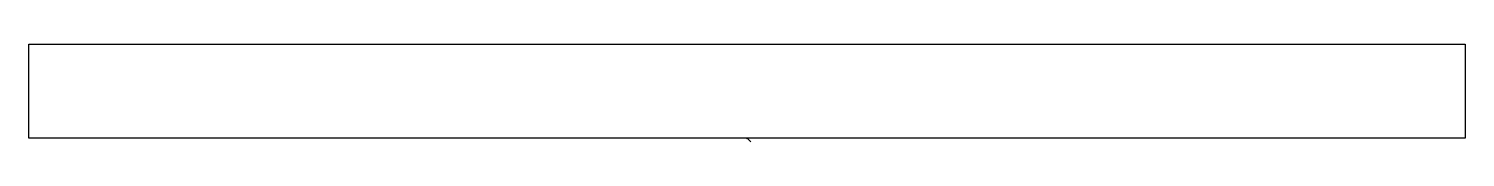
# Model space of a CAD drawing. Header units: metres. Extents: x 12 to 6788, y 3 to 466.
import ezdxf

# ---------------------------------------------------------------- set-up
doc = ezdxf.new("R2010")
doc.units = ezdxf.units.M

msp = doc.modelspace()

# ---------------------------------------------------------------- linework, layer by layer
at = {"layer": 'TOOL_0'}
for p, q in [((12.5, 20.001), (12.5, 466.001)), ((12.5, 466.001), (6787.5, 466.001)), ((6787.5, 466.001), (6787.5, 20.001)), ((3400, 20.001), (12.5, 20.001)), ((3400, 20.001), (3397.5, 17.501)), ((3417.5, 2.501), (3400, 20.001)), ((6787.5, 20.001), (3400, 20.001))]:
    msp.add_line(p, q, dxfattribs=at)

doc.saveas('drawing.dxf')
